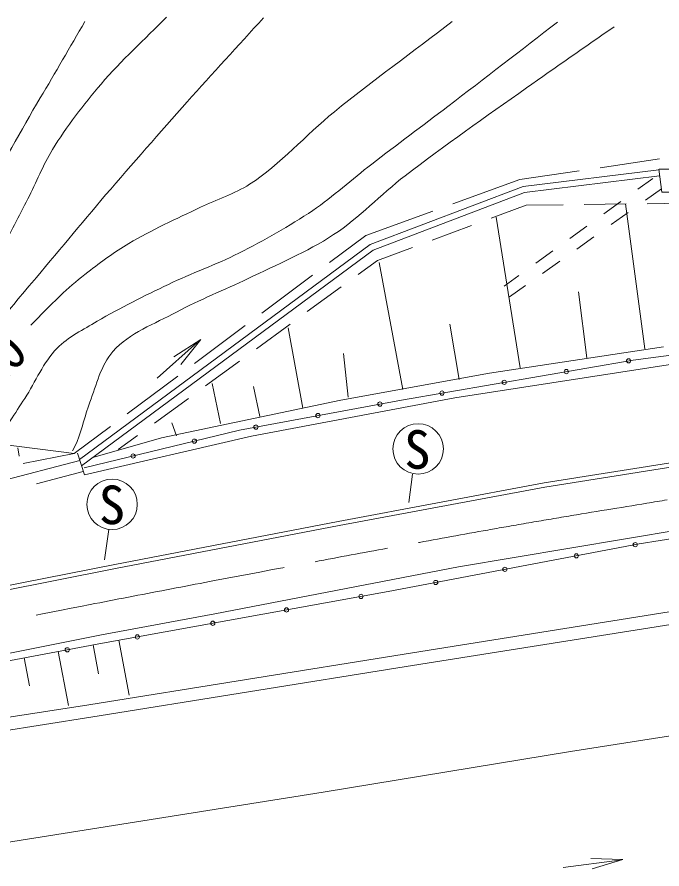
# Model space of a CAD drawing. Units: millimetres, scale not verified. Extents: x 40000 to 680000, y 20000 to 380000.
# Drawn here: x 236319 to 266993, y 288123 to 328625 of the extents above; entities that cross this region are included whole.
import ezdxf
from ezdxf.enums import TextEntityAlignment as Align

# ---------------------------------------------------------------- set-up
doc = ezdxf.new("R2010")
doc.units = ezdxf.units.MM
doc.header["$LTSCALE"] = 1000
doc.linetypes.add('CHAIN', pattern=[18.5, 12, -1.5, 3.5, -1.5])
for name, color, linetype, lineweight in [('M-BGD', 7, 'Continuous', 13), ('M-BMK', 2, 'CHAIN', 13), ('M-STR-STRC', 7, 'Continuous', 13)]:
    doc.layers.add(name, color=color, linetype=linetype, lineweight=lineweight)
doc.styles.add('ＭＳ ゴシック', font='')
doc.styles.get('ＭＳ ゴシック').set_extended_font_data('MS Gothic')

msp = doc.modelspace()

# ---------------------------------------------------------------- linework, layer by layer
at = {"layer": 'M-BGD'}
for p, q in [((266876, 321878), (264048, 321460)), ((263059, 321314), (260230, 320896)), ((266846, 321367), (260384, 320569)), ((266841, 321399), (266988, 320301)), ((266856, 321387), (273639, 321403)), ((273617, 321399), (266915, 321399)), ((260230, 320896), (257039, 319741)), ((266882, 321069), (260456, 320276)), ((265853, 320447), (266554, 320956)), ((260384, 320569), (253116, 317810)), ((266203, 319918), (266963, 320459)), ((260456, 320276), (253261, 317544)), ((266988, 320301), (273690, 320301)), ((258871, 319058), (260530, 319674)), ((260530, 319674), (262287, 319698)), ((263287, 319711), (265287, 319738)), ((264234, 319273), (265044, 319860)), ((265258, 319740), (266174, 312855)), ((266287, 319752), (268287, 319779)), ((256099, 319400), (252907, 318245)), ((264574, 318758), (265389, 319338)), ((259106, 319118), (260241, 311940)), ((256058, 318013), (257933, 318710)), ((262616, 318099), (263425, 318686)), ((252907, 318245), (251174, 316949)), ((262945, 317597), (263760, 318178)), ((253116, 317810), (239287, 307590)), ((253261, 317544), (239383, 307288)), ((253462, 317049), (255121, 317665)), ((260997, 316924), (261806, 317511)), ((252550, 316385), (253462, 317049)), ((253539, 316957), (254674, 310914)), ((261316, 316437), (262131, 317017)), ((250373, 316350), (247970, 314553)), ((259486, 315829), (260187, 316337)), ((250126, 314618), (251742, 315796)), ((259743, 315316), (260502, 315857)), ((263024, 315566), (263427, 312416)), ((247169, 313955), (244767, 312158)), ((247701, 312851), (249317, 314029)), ((256908, 314027), (257348, 311391)), ((279684, 314112), (265621, 312318)), ((249218, 313844), (249913, 310036)), ((244909, 313172), (242989, 311455)), ((245063, 313294), (243781, 312476)), ((245063, 313294), (244116, 312105)), ((267061, 312940), (258785, 311694)), ((251854, 312636), (252074, 310548)), ((265621, 312318), (254598, 310414)), ((245277, 311085), (246893, 312262)), ((268087, 312207), (257136, 310522)), ((243966, 311559), (241563, 309763)), ((258785, 311694), (251716, 310413)), ((245592, 311207), (245995, 309303)), ((247570, 311061), (247863, 309633)), ((242852, 309318), (244468, 310496)), ((251716, 310413), (243183, 308618)), ((254598, 310414), (246907, 308985)), ((257136, 310522), (247468, 308691)), ((240762, 309164), (239029, 307868)), ((243688, 309340), (243907, 308717)), ((246907, 308985), (239507, 307193)), ((247468, 308691), (239521, 306860)), ((241132, 308065), (242044, 308729)), ((239029, 307868), (235301, 308341)), ((243183, 308618), (239922, 307686)), ((236354, 308145), (236427, 307754)), ((236607, 307394), (239029, 307868)), ((239521, 306860), (239191, 307886)), ((261383, 306480), (271264, 308044)), ((261417, 306282), (271296, 307846)), ((226224, 304100), (239300, 307549)), ((237251, 306440), (239468, 307024)), ((251597, 304648), (261383, 306480)), ((251634, 304452), (261417, 306282)), ((275425, 305528), (257318, 302482)), ((265901, 303575), (275456, 305148)), ((240969, 302603), (251597, 304648)), ((241007, 302406), (251634, 304452)), ((253973, 301315), (265901, 303575)), ((233707, 301173), (240969, 302603)), ((233741, 300976), (241007, 302406)), ((257318, 302482), (245733, 300251)), ((240385, 298855), (253973, 301315)), ((245733, 300251), (240341, 299249)), ((254736, 298340), (267337, 300345)), ((254831, 297748), (267417, 299750)), ((240341, 299249), (229685, 297147)), ((241159, 298995), (241653, 296388)), ((229372, 296796), (240385, 298855)), ((239937, 298771), (240198, 297396)), ((236656, 298158), (236908, 296828)), ((238273, 298460), (238760, 295892)), ((239733, 295930), (254736, 298340)), ((239827, 295337), (254831, 297748)), ((228594, 294188), (239733, 295930)), ((228671, 293593), (239827, 295337)), ((262636, 293701), (269673, 294816)), ((250879, 291770), (262636, 293701)), ((235255, 289287), (250879, 291770)), ((264968, 288540), (262287, 288199)), ((265126, 288569), (263606, 288619)), ((265126, 288569), (263672, 288123))]:
    msp.add_line(p, q, dxfattribs=at)
for centre in [(265719, 303541), (262918, 303010), (259522, 302367), (256237, 301744), (252680, 301081), (249135, 300439), (245631, 299805), (242040, 299155), (238708, 298542)]:
    msp.add_circle(centre, 100, dxfattribs=at)
for centre, start, end in [((265402, 312280), 0, 180), ((265402, 312280), 180, 0), ((262445, 311769), 0, 180), ((262445, 311769), 180, 0), ((259489, 311259), 0, 180), ((259489, 311259), 180, 0), ((256533, 310748), 0, 180), ((256533, 310748), 180, 0), ((253579, 310224), 0, 180), ((253579, 310224), 180, 0), ((250630, 309677), 0, 180), ((250630, 309677), 180, 0), ((247680, 309129), 0, 180), ((247680, 309129), 180, 0), ((244755, 308464), 0, 180), ((244755, 308464), 180, 0), ((241840, 307758), 0, 180), ((241840, 307758), 180, 0)]:
    msp.add_arc(centre, 100, start, end, dxfattribs=at)
for points, knots in [([(243427, 328625), (242389, 327563), (241277, 326569), (240314, 325438), (239476, 324455), (238683, 323426), (238007, 322326), (237550, 321581), (237232, 320759), (236835, 319982), (236415, 319160), (235995, 318338), (235553, 317528), (235163, 316813), (234875, 316022), (234344, 315404), (233756, 314718), (232978, 314212), (232220, 313719), (231227, 313074), (230158, 312542), (229071, 312071), (227944, 311584), (226777, 311181), (225592, 310863), (224535, 310579), (223440, 310463), (222369, 310240), (221218, 310000), (220074, 309727), (218926, 309471)], [0, 0, 0, 0, 1, 1, 1, 2, 2, 2, 3, 3, 3, 4, 4, 4, 5, 5, 5, 6, 6, 6, 7, 7, 7, 8, 8, 8, 9, 9, 9, 10, 10, 10, 10]), ([(225958, 308739), (226947, 309093), (227959, 309386), (228924, 309801), (230118, 310314), (231306, 310863), (232403, 311558), (233227, 312080), (234002, 312684), (234711, 313353), (235560, 314155), (236257, 315104), (237018, 315990), (238203, 317370), (239348, 318785), (240534, 320165), (241813, 321654), (243108, 323131), (244416, 324596), (245612, 325938), (246833, 327257), (248041, 328588)], [0, 0, 0, 0, 1, 1, 1, 2, 2, 2, 3, 3, 3, 4, 4, 4, 5, 5, 5, 6, 6, 6, 7, 7, 7, 7]), ([(216106, 310716), (217522, 311156), (218973, 311495), (220355, 312035), (222130, 312728), (223810, 313644), (225518, 314488), (226958, 315199), (228405, 315897), (229803, 316686), (230916, 317313), (232056, 317913), (233063, 318700), (233614, 319130), (234127, 319619), (234564, 320165), (235696, 321576), (236487, 323230), (237421, 324779), (238143, 325979), (238837, 327196), (239545, 328405)], [0, 0, 0, 0, 1, 1, 1, 2, 2, 2, 3, 3, 3, 4, 4, 4, 5, 5, 5, 6, 6, 6, 7, 7, 7, 7]), ([(235297, 308372), (235761, 309080), (236227, 309787), (236688, 310496), (237204, 311288), (237565, 312203), (238226, 312877), (238762, 313423), (239473, 313768), (240131, 314159), (241225, 314808), (242372, 315366), (243518, 315917), (244620, 316445), (245781, 316846), (246869, 317400), (248076, 318013), (249264, 318674), (250385, 319432), (251368, 320097), (252247, 320905), (253187, 321630), (254388, 322555), (255607, 323457), (256812, 324376), (258557, 325707), (260292, 327050), (262031, 328387)], [0, 0, 0, 0, 1, 1, 1, 2, 2, 2, 3, 3, 3, 4, 4, 4, 5, 5, 5, 6, 6, 6, 7, 7, 7, 8, 8, 8, 9, 9, 9, 9]), ([(257014, 328405), (255146, 326977), (253239, 325598), (251411, 324120), (250037, 323009), (248867, 321635), (247382, 320677), (246657, 320210), (245814, 319957), (245038, 319579), (243895, 319022), (242724, 318510), (241632, 317858), (240955, 317453), (240317, 316983), (239691, 316503), (239286, 316191), (238896, 315860), (238519, 315514), (237986, 315023), (237494, 314488), (236981, 313976)], [0, 0, 0, 0, 1, 1, 1, 2, 2, 2, 3, 3, 3, 4, 4, 4, 5, 5, 5, 6, 6, 6, 7, 7, 7, 7]), ([(264723, 328167), (263331, 327196), (261931, 326238), (260548, 325255), (258613, 323881), (256659, 322531), (254780, 321080), (253616, 320182), (252602, 319086), (251374, 318279), (250101, 317442), (248676, 316862), (247309, 316191), (246184, 315639), (245006, 315194), (243903, 314598), (242861, 314035), (241664, 313619), (240882, 312730), (240297, 312066), (240103, 311139), (239783, 310313), (239546, 309703), (239426, 309051), (239179, 308446), (239117, 308294), (239032, 308153), (238959, 308006)], [0, 0, 0, 0, 1, 1, 1, 2, 2, 2, 3, 3, 3, 4, 4, 4, 5, 5, 5, 6, 6, 6, 7, 7, 7, 8, 8, 8, 9, 9, 9, 9])]:
    msp.add_open_spline(points, degree=3, knots=knots, dxfattribs=at)
at = {"layer": 'M-BMK'}
msp.add_open_spline([(267237, 305671), (264684, 305244), (262127, 304839), (259578, 304391), (254947, 303576), (250327, 302703), (245707, 301830), (240855, 300913), (236012, 299945), (231161, 299020), (230696, 298932), (230233, 298830), (229766, 298758), (229213, 298673), (228655, 298628), (228101, 298558), (226739, 298385), (225383, 298169), (224020, 298010), (222749, 297862), (221475, 297755), (220202, 297631), (219135, 297526), (218072, 297374), (217001, 297322), (216212, 297284), (215420, 297313), (214630, 297322), (211440, 297358), (208249, 297387), (205063, 297536), (202225, 297668), (199392, 297886), (196562, 298140), (193231, 298440), (189907, 298824), (186586, 299225), (183238, 299630), (179902, 300134), (176556, 300559), (174274, 300848), (171989, 301111), (169706, 301387)], degree=3, knots=[0, 0, 0, 0, 1, 1, 1, 2, 2, 2, 3, 3, 3, 4, 4, 4, 5, 5, 5, 6, 6, 6, 7, 7, 7, 8, 8, 8, 9, 9, 9, 10, 10, 10, 11, 11, 11, 12, 12, 12, 13, 13, 13, 14, 14, 14, 14], dxfattribs=at)
at = {"layer": 'M-STR-STRC'}
for p, q in [((255124, 306896), (254961, 305551)), ((240689, 304256), (240480, 302824))]:
    msp.add_line(p, q, dxfattribs=at)
for centre in [(255397, 308093), (240840, 305456)]:
    msp.add_circle(centre, 1200, dxfattribs=at)

# ---------------------------------------------------------------- texts
at = {"layer": 'M-BGD', "style": 'ＭＳ ゴシック'}
msp.add_text('10', height=1833, rotation=46.397, dxfattribs=at).set_placement((235626, 310401), align=Align.BOTTOM_LEFT)
at = {"layer": 'M-STR-STRC', "style": 'ＭＳ ゴシック'}
for p in [(255354, 308066), (240830, 305434)]:
    msp.add_text('S', height=1833, rotation=0.652, dxfattribs=at).set_placement(p, align=Align.MIDDLE_CENTER)

doc.saveas('drawing.dxf')
